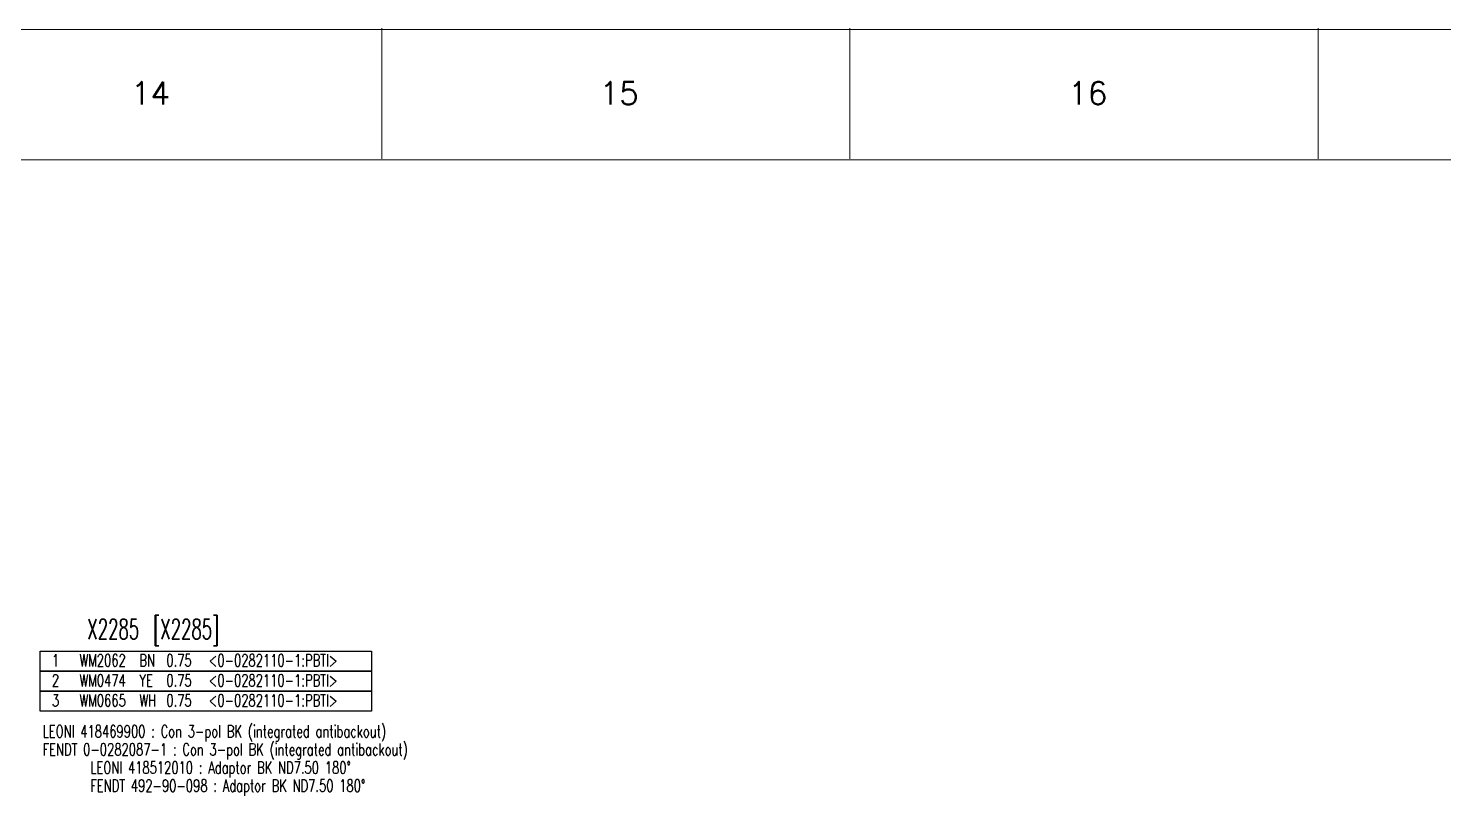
# Model space of a CAD drawing. Header units: millimetres. Extents: x -1 to 4489, y 0 to 1364.
# Drawn here: x 1574.3 to 1926.4, y 1172.8 to 1363.7 of the extents above; entities that cross this region are included whole.
import ezdxf

# ---------------------------------------------------------------- set-up
doc = ezdxf.new("R2010")
doc.units = ezdxf.units.MM
doc.layers.add('Drawingheader + Standards', color=7, linetype='Continuous')
doc.styles.add('DEFAULT', font='simplex.shx', dxfattribs={"bigfont": 'bigfont'})
doc.styles.add('HS-COMP-DESCRIPTION', font='ROMANS.SHX', dxfattribs={"width": 0.6, "height": 5})
doc.styles.add('HS-PART-NO', font='ROMANS.SHX', dxfattribs={"width": 0.7, "height": 3})
doc.styles.add('HS-WIRE', font='ROMANS.SHX', dxfattribs={"width": 0.7, "height": 3})

# ---------------------------------------------------------------- blocks, each defined once
blk = doc.blocks.new('Rahmen')
at = {"layer": 'Drawingheader + Standards', "color": 0, "linetype": 'Continuous', "lineweight": 0}
for p, q in [((-7386.97, 743.98), (-2897.74, 743.92)), ((-5724.12, 744.28), (-5724.12, 711.86)), ((-5607.71, 744.28), (-5607.71, 711.86)), ((-5607.71, 744.28), (-5607.71, 711.86)), ((-5491.29, 744.28), (-5491.29, 711.86)), ((-7353.97, 711.56), (-2930.18, 711.56))]:
    blk.add_line(p, q, dxfattribs=at)
at = {"layer": 'Drawingheader + Standards', "color": 0, "linetype": 'Continuous', "lineweight": 0, "style": 'DEFAULT'}
for s, p in [('14', (-5786.52, 725.3)), ('15', (-5669.97, 725.3)), ('16', (-5553.42, 725.3))]:
    blk.add_text(s, height=5.674, dxfattribs=at).set_placement(p)

msp = doc.modelspace()

# ---------------------------------------------------------------- linework, layer by layer
at = {"color": 7, "linetype": 'Continuous'}
for points in [[(1577.26, 1203.76), (1577.26, 1208.74), (1659.66, 1208.74), (1659.66, 1203.76), (1577.26, 1203.76)], [(1577.26, 1198.78), (1577.26, 1203.76), (1659.66, 1203.76), (1659.66, 1198.78), (1577.26, 1198.78)], [(1577.26, 1193.8), (1577.26, 1198.78), (1659.66, 1198.78), (1659.66, 1193.8), (1577.26, 1193.8)]]:
    msp.add_lwpolyline(points, dxfattribs=at)

# ---------------------------------------------------------------- block references
msp.add_blockref('Rahmen', (7386.39, 619.37))

# ---------------------------------------------------------------- texts
at = {"color": 42, "linetype": 'Continuous', "style": 'HS-COMP-DESCRIPTION', "width": 0.6}
msp.add_text('X2285', height=5, dxfattribs=at).set_placement((1589.04, 1211.74))
at = {"color": 5, "linetype": 'Continuous', "style": 'HS-COMP-DESCRIPTION', "width": 0.6}
msp.add_text(' [X2285]', height=5, dxfattribs=at).set_placement((1603.33, 1211.74))
at = {"color": 7, "linetype": 'Continuous', "style": 'HS-WIRE', "width": 0.7}
for s, p in [(' 1  ', (1578.76, 1204.96)), (' 2  ', (1578.76, 1199.98)), (' 3  ', (1578.76, 1195))]:
    msp.add_text(s, height=3, dxfattribs=at).set_placement(p)
at = {"color": 92, "linetype": 'Continuous', "style": 'HS-WIRE', "width": 0.7}
for s, p in [('WM2062 ', (1587.06, 1204.96)), ('BN ', (1601.96, 1204.96)), ('0.75 ', (1608.66, 1204.96)), (' <0-0282110-1:PBTI>  ', (1617.76, 1204.96)), ('WM0474 ', (1587.06, 1199.98)), ('YE ', (1601.96, 1199.98)), ('0.75 ', (1608.66, 1199.98)), (' <0-0282110-1:PBTI>  ', (1617.76, 1199.98)), ('WM0665 ', (1587.06, 1195)), ('WH ', (1601.96, 1195)), ('0.75 ', (1608.66, 1195)), (' <0-0282110-1:PBTI>  ', (1617.76, 1195))]:
    msp.add_text(s, height=3, dxfattribs=at).set_placement(p)
at = {"color": 200, "linetype": 'Continuous', "style": 'HS-PART-NO', "width": 0.7}
for s, p in [('LEONI 418469900 : Con 3-pol BK (integrated antibackout)', (1577.9, 1187.3)), ('FENDT 0-0282087-1 : Con 3-pol BK (integrated antibackout)', (1577.9, 1182.8)), ('LEONI 418512010 : Adaptor BK ND7.50 180°', (1589.75, 1178.3)), ('FENDT 492-90-098 : Adaptor BK ND7.50 180°', (1589.75, 1173.8))]:
    msp.add_text(s, height=3, dxfattribs=at).set_placement(p)

doc.saveas('drawing.dxf')
